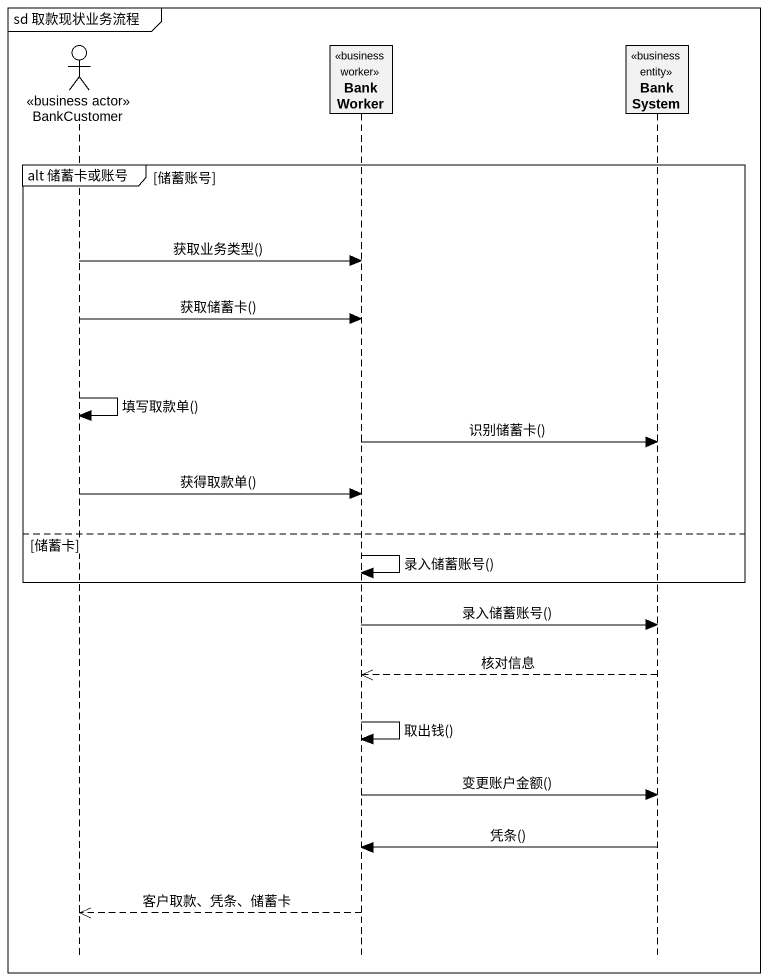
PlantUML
@startuml
mainframe sd 取款现状业务流程
hide footbox
actor BankCustomer <<business actor>>
participant BankWorker <<business worker>>
participant BankSystem <<business entity>>

group alt 储蓄卡或账号 [储蓄账号]
  BankCustomer -> BankWorker : 获取业务类型()
  BankCustomer -> BankWorker : 获取储蓄卡()
  BankCustomer -> BankCustomer : 填写取款单()
  BankWorker -> BankSystem : 识别储蓄卡()
  BankCustomer -> BankWorker : 获得取款单()
else 储蓄卡
  BankWorker -> BankWorker : 录入储蓄账号()
end
BankWorker -> BankSystem : 录入储蓄账号()
BankSystem -->> BankWorker : 核对信息
BankWorker -> BankWorker : 取出钱()
BankWorker -> BankSystem : 变更账户金额()
BankSystem -> BankWorker : 凭条()
BankWorker -->> BankCustomer : 客户取款、凭条、储蓄卡
@enduml
